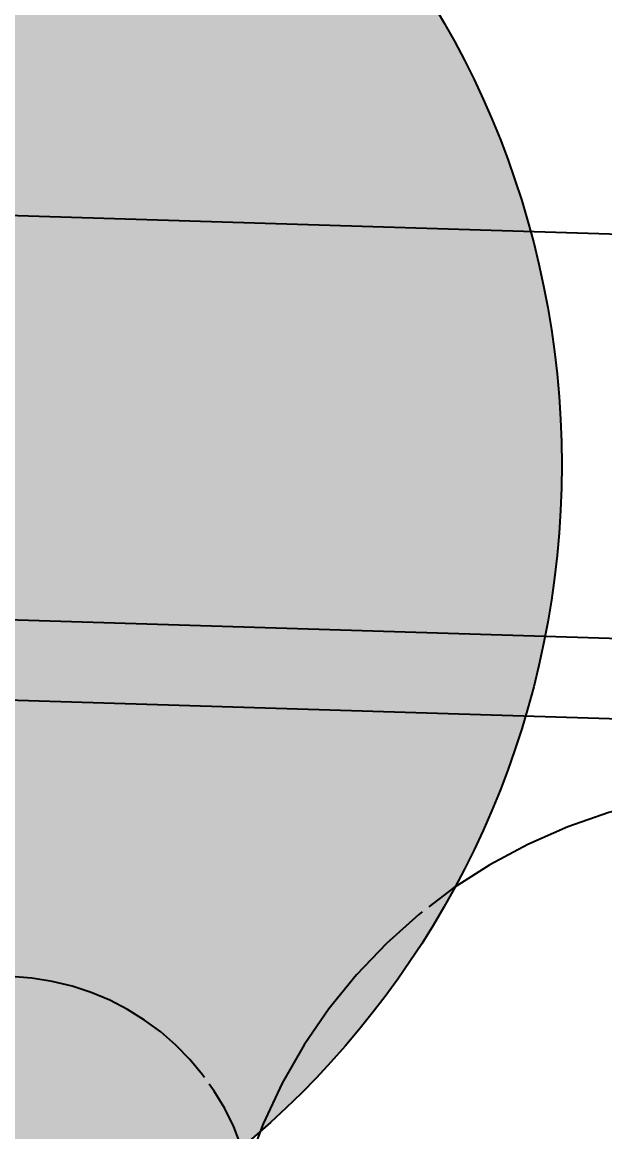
# Model space of a CAD drawing. Extents: x 383425 to 391668, y 6055101 to 6059545.
# Drawn here: x 385140.01 to 385147.22, y 6058444.83 to 6058458.57 of the extents above; entities that cross this region are included whole.
import ezdxf
from ezdxf.enums import TextEntityAlignment as Align

# ---------------------------------------------------------------- set-up
doc = ezdxf.new("R2010")
doc.units = 0
doc.header["$LTSCALE"] = 5
doc.linetypes.add('0', pattern=[1, 1, 0])
for name, color, linetype in [('AS-UNDERLAY-H', 141, 'Continuous'), ('C-RW', 13, 'Continuous'), ('CG-NOTES', 7, 'Continuous'), ('P-PROPOSED', 10, 'Continuous'), ('T-BUSH', 110, '0')]:
    doc.layers.add(name, color=color, linetype=linetype)
doc.styles.add('80L', font='ARIALN.TTF', dxfattribs={"height": 10})

# ---------------------------------------------------------------- blocks, each defined once
blk = doc.blocks.new('*U113')
at = {"layer": 'AS-UNDERLAY-H'}
h = blk.add_hatch(color=256, dxfattribs=at)
h.dxf.hatch_style = 1
edge = h.paths.add_edge_path()
edge.add_arc((0, 0), 11, 0, 360)
at = {"layer": 'CG-NOTES', "color": 182}
blk.add_circle((0, 0), 11, dxfattribs=at)
at = {"color": 182, "style": '80L'}
blk.add_attdef('#', text='', height=10, dxfattribs=at).set_placement((0, 0), align=Align.MIDDLE_CENTER)

msp = doc.modelspace()

# ---------------------------------------------------------------- linework, layer by layer
at = {"layer": 'C-RW', "flags": 128}
msp.add_lwpolyline([(385644.756, 6059128.032), (385644.14, 6059106.844), (385643.319, 6059078.587), (385642.533, 6059050.322), (385642.072, 6059033.236), (385641.288, 6059008.266), (385640.711, 6058988.281), (385645.82, 6058988.217), (385644.826, 6058908.498), (385638.119, 6058901.106), (385631.371, 6058893.668), (385597.068, 6058855.864), (385589.674, 6058847.713), (385555.664, 6058810.22), (385520.785, 6058771.77), (385562.468, 6058585.595), (385568.578, 6058558.317), (385577.803, 6058514.476), (385582.947, 6058490.019), (385585.005, 6058480.238), (385593.862, 6058438.158), (385297.111, 6058445.288), (385022.038, 6058453.838)], dxfattribs=at)
at = {"layer": 'P-PROPOSED'}
for points in [[(385008.976, 6058974.515), (385082.516, 6058962.467), (385247.631, 6058913.218), (385462.321, 6058847.701), (385462.806, 6058838.421), (385467.768, 6058807.192), (385470.448, 6058784.287), (385503.074, 6058633.767), (385545.458, 6058445.32), (385297.276, 6058451.283), (385022.216, 6058459.833)], [(385022.068, 6058454.837), (385297.138, 6058446.287), (385551.739, 6058440.17), (385507.955, 6058634.845), (385475.384, 6058785.108), (385472.72, 6058807.875), (385467.784, 6058838.945), (385467.407, 6058846.149), (385540.184, 6058823.939), (385616.806, 6058801.598), (385738.802, 6058763.19), (385834.394, 6058737.853), (385904.922, 6058717.003), (385972.099, 6058704.124), (386013.079, 6058691.614), (386030.557, 6058688.447), (386063.493, 6058687.397), (386095.115, 6058696.476), (386126.469, 6058694.796), (386144.521, 6058699.382), (386201.754, 6058703.532), (386279.645, 6058711.836), (386457.892, 6058724.159)]]:
    msp.add_lwpolyline(points, dxfattribs=at)
at = {"layer": 'T-BUSH', "flags": 128}
msp.add_lwpolyline([(385551.781, 6058388.672, 0.75), (385550.717, 6058394.577, 0.75), (385549.031, 6058403.926, 0.75), (385547.967, 6058409.831, 0.75), (385545.66, 6058422.625, 0.75), (385544.077, 6058427.807, 0.75), (385534.68, 6058426.414, 0.75), (385528.744, 6058425.535, 0.75), (385519.846, 6058430.655, 0.75), (385516.147, 6058434.154, 0.75), (385506.648, 6058434.318, 0.75), (385500.649, 6058434.421, 0.75), (385487.651, 6058434.646, 0.75), (385481.652, 6058434.749, 0.75), (385472.153, 6058434.913, 0.75), (385466.154, 6058435.017, 0.75), (385453.156, 6058435.242, 0.75), (385447.157, 6058435.345, 0.75), (385437.658, 6058435.509, 0.75), (385431.659, 6058435.613, 0.75), (385418.661, 6058435.837, 0.75), (385412.662, 6058435.941, 0.75), (385403.164, 6058436.105, 0.75), (385397.164, 6058436.209, 0.75), (385384.169, 6058436.556, 0.75), (385378.173, 6058436.751, 0.75), (385368.678, 6058437.06, 0.75), (385362.681, 6058437.255, 0.75), (385349.688, 6058437.678, 0.75), (385343.691, 6058437.873, 0.75), (385334.196, 6058438.181, 0.75), (385328.199, 6058438.377, 0.75), (385315.206, 6058438.799, 0.75), (385309.209, 6058438.994, 0.75), (385299.714, 6058439.303, 0.75), (385293.717, 6058439.498, 0.75), (385280.724, 6058439.921, 0.75), (385274.727, 6058440.116, 0.75), (385265.232, 6058440.425, 0.75), (385259.236, 6058440.62, 0.75), (385246.242, 6058441.043, 0.75), (385240.246, 6058441.238, 0.75), (385230.751, 6058441.546, 0.75), (385224.754, 6058441.742, 0.75), (385211.761, 6058442.164, 0.75), (385205.764, 6058442.359, 0.75), (385196.269, 6058442.668, 0.75), (385190.272, 6058442.863, 0.75), (385177.279, 6058443.286, 0.75), (385171.282, 6058443.481, 0.75), (385161.787, 6058443.79, 0.75), (385155.79, 6058443.985, 0.75), (385142.797, 6058444.408, 0.75), (385136.8, 6058444.603, 0.75), (385127.305, 6058444.911, 0.75), (385121.309, 6058445.107, 0.75), (385108.315, 6058445.529, 0.75), (385102.319, 6058445.724, 0.75), (385092.824, 6058446.03, 0.75), (385086.826, 6058446.208, 0.75), (385073.832, 6058446.593, 0.75), (385067.834, 6058446.771, 0.75), (385058.339, 6058447.052, 0.75), (385052.341, 6058447.23, 0.75), (385039.347, 6058447.615, 0.75), (385033.35, 6058447.793, 0.75), (385023.854, 6058448.074, 0.75), (385017.856, 6058448.252, 0.75), (385004.862, 6058448.637, 0.75), (384998.865, 6058448.815, 0.75), (384989.369, 6058449.096, 0.75), (384983.372, 6058449.274, 0.75), (384970.377, 6058449.659, 0.75), (384964.38, 6058449.837, 0.75), (384954.884, 6058450.118, 0.75), (384948.887, 6058450.296, 0.75), (384935.892, 6058450.681, 0.75), (384929.895, 6058450.859, 0.75), (384920.399, 6058451.141, 0.75), (384914.402, 6058451.318, 0.75), (384901.408, 6058451.703, 0.75), (384895.41, 6058451.881, 0.75), (384885.914, 6058452.163, 0.75), (384879.917, 6058452.34, 0.75), (384866.923, 6058452.725, 0.75), (384860.925, 6058452.903, 0.75), (384851.43, 6058453.186, 0.75), (384845.432, 6058453.367, 0.75), (384832.438, 6058453.761, 0.75), (384826.441, 6058453.943, 0.75), (384816.945, 6058454.23, 0.75), (384810.948, 6058454.412, 0.75), (384797.954, 6058454.806, 0.75), (384791.957, 6058454.987, 0.75), (384782.461, 6058455.275, 0.75), (384776.464, 6058455.456, 0.75), (384763.47, 6058455.85, 0.75), (384757.473, 6058456.032, 0.75), (384747.977, 6058456.319, 0.75), (384741.98, 6058456.501, 0.75), (384728.986, 6058456.895, 0.75), (384722.988, 6058457.076, 0.75), (384713.493, 6058457.364, 0.75), (384707.496, 6058457.546, 0.75), (384694.502, 6058457.939, 0.75), (384688.504, 6058458.121, 0.75), (384679.009, 6058458.408, 0.75), (384673.011, 6058458.59, 0.75), (384660.017, 6058458.984, 0.75), (384654.02, 6058459.165, 0.75), (384644.524, 6058459.453, 0.75), (384638.527, 6058459.635, 0.75), (384625.533, 6058460.028, 0.75), (384619.536, 6058460.21, 0.75), (384610.04, 6058460.497, 0.75), (384604.043, 6058460.679, 0.75), (384591.049, 6058461.073, 0.75), (384585.052, 6058461.254, 0.75), (384575.556, 6058461.542, 0.75), (384565.807, 6058461.837, 0.75)], format="xyb", dxfattribs=at)

# ---------------------------------------------------------------- block references
at = {"layer": 'CG-NOTES'}
msp.add_blockref('*U113', (385135.69, 6058453.091), dxfattribs=at).add_auto_attribs({'#': '234'})

doc.saveas('drawing.dxf')
